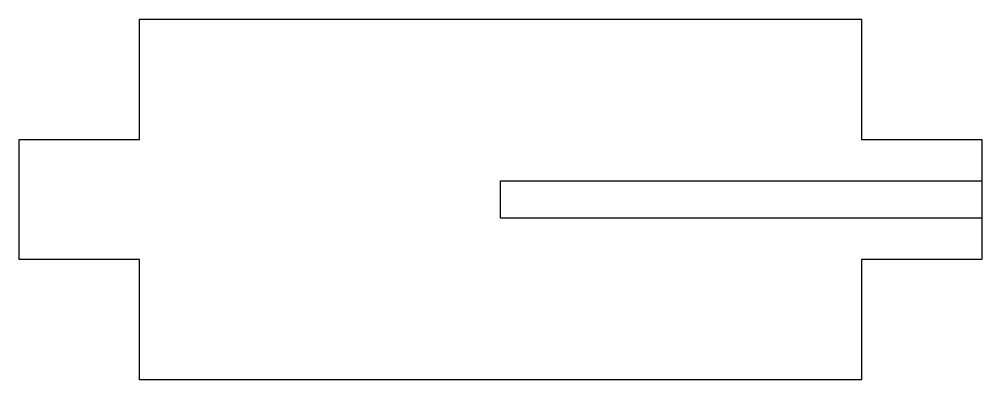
# Model space of a CAD drawing. Header units: millimetres. Extents: x -80 to 0, y 10 to 40.1.
import ezdxf

# ---------------------------------------------------------------- set-up
doc = ezdxf.new("R2010")
doc.units = ezdxf.units.MM
doc.layers.get('0').update_dxf_attribs({"linetype": 'CONTINUOUS'})

msp = doc.modelspace()

# ---------------------------------------------------------------- linework, layer by layer
for points in [[(-80, 20.05), (-80, 30.05), (-70, 30.05), (-70, 40.05), (-10, 40.05), (-10, 30.05), (0, 30.05), (0, 20.05), (-10, 20.05), (-10, 10.05), (-70, 10.05), (-70, 20.05)], [(0, 23.5), (-40, 23.5), (-40, 26.6), (0, 26.6)]]:
    msp.add_lwpolyline(points, close=True)

doc.saveas('drawing.dxf')
